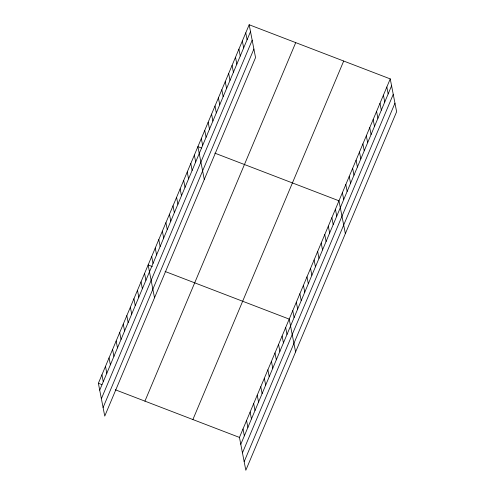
<?xml version="1.0" encoding="UTF-8"?>
<svg xmlns="http://www.w3.org/2000/svg" width="495" height="495" viewBox="0 0 495 495"><rect width="100%" height="100%" fill="white"/><g stroke="black" fill="none" stroke-linecap="round" stroke-linejoin="round"><path stroke-width="0.74" d="M249.171 24.75L255.55 57.581L104.754 416.097L98.375 383.266L249.171 24.75L390.246 78.903L396.625 111.734L245.829 470.25L239.45 437.419L390.246 78.903M99.712 390.153L250.507 31.637M101.376 398.716L252.172 40.194M103.09 407.534L253.892 49.017M144.93 401.142L295.725 42.62M192.895 419.55L343.691 61.034M240.787 444.306L391.582 85.79M242.451 452.869L393.247 94.347M244.165 461.687L394.961 103.17M201.428 147.999L197.901 146.644L204.28 179.475M214.83 153.147L338.976 200.803L345.355 233.628M152.367 266.582L148.135 264.955L154.52 297.786M165.064 271.458L289.21 319.114L295.589 351.939M98.375 383.266L101.902 384.621M115.304 389.769L239.45 437.419M386.824 87.033L388.167 93.914M383.408 95.158L384.745 102.038M379.987 103.282L381.329 110.168M376.571 111.412L377.908 118.293M373.156 119.536L374.492 126.423M369.734 127.66L371.071 134.547M366.319 135.791L367.655 142.671M362.897 143.915L364.24 150.802M359.481 152.039L360.818 158.926M356.066 160.17L357.402 167.05M352.644 168.294L353.981 175.18M349.229 176.424L350.565 183.305M345.807 184.548L347.15 191.429M342.392 192.673L343.728 199.559M335.418 209.249L336.755 216.136M331.867 217.701L333.203 224.588M328.309 226.153L329.645 233.04M324.757 234.605L326.094 241.486M321.199 243.051L322.536 249.938M317.648 251.503L318.984 258.39M314.09 259.955L315.433 266.842M310.538 268.408L311.875 275.288M306.98 276.86L308.323 283.74M303.429 285.306L304.765 292.192M299.871 293.758L301.214 300.644M245.755 32.874L247.092 39.761M296.319 302.21L297.656 309.097M242.333 41.005L243.676 47.885M292.762 310.662L294.104 317.543M238.918 49.129L240.254 56.015M235.502 57.253L236.839 64.14M285.658 327.56L286.995 334.447M232.081 65.383L233.417 72.264M282.101 336.012L283.437 342.899M228.665 73.508L230.002 80.394M278.549 344.464L279.885 351.345M225.244 81.638L226.586 88.518M274.991 352.916L276.328 359.797M221.828 89.762L223.165 96.643M271.439 361.362L272.776 368.249M218.406 97.886L219.749 104.773M267.882 369.815L269.218 376.701M214.991 106.017L216.327 112.897M264.33 378.267L265.667 385.153M211.575 114.141L212.912 121.028M260.772 386.719L262.115 393.599M208.154 122.265L209.496 129.152M257.221 395.171L258.557 402.051M204.738 130.395L206.075 137.276M253.663 403.617L255.005 410.504M201.317 138.52L202.659 145.406M250.111 412.069L251.448 418.956M246.553 420.521L247.896 427.402M194.349 155.096L195.686 161.983M243.002 428.973L244.338 435.854M190.792 163.548L192.128 170.435M187.24 172L188.576 178.881M183.682 180.452L185.019 187.333M180.131 188.898L181.467 195.785M176.573 197.35L177.909 204.237M173.021 205.802L174.358 212.683M169.463 214.255L170.806 221.135M165.912 222.701L167.248 229.587M162.354 231.153L163.697 238.039M158.802 239.605L160.139 246.491M155.244 248.057L156.587 254.937M151.693 256.509L153.029 263.389M144.583 273.407L145.92 280.294M141.032 281.859L142.368 288.74M137.474 290.311L138.81 297.192M133.922 298.757L135.259 305.644M130.364 307.209L131.701 314.096M126.813 315.662L128.149 322.548M123.255 324.114L124.598 330.994M119.703 332.566L121.04 339.446M116.146 341.012L117.488 347.898M112.594 349.464L113.93 356.351M109.036 357.916L110.379 364.796M105.484 366.368L106.821 373.249M101.927 374.814L103.269 381.701"/></g></svg>
